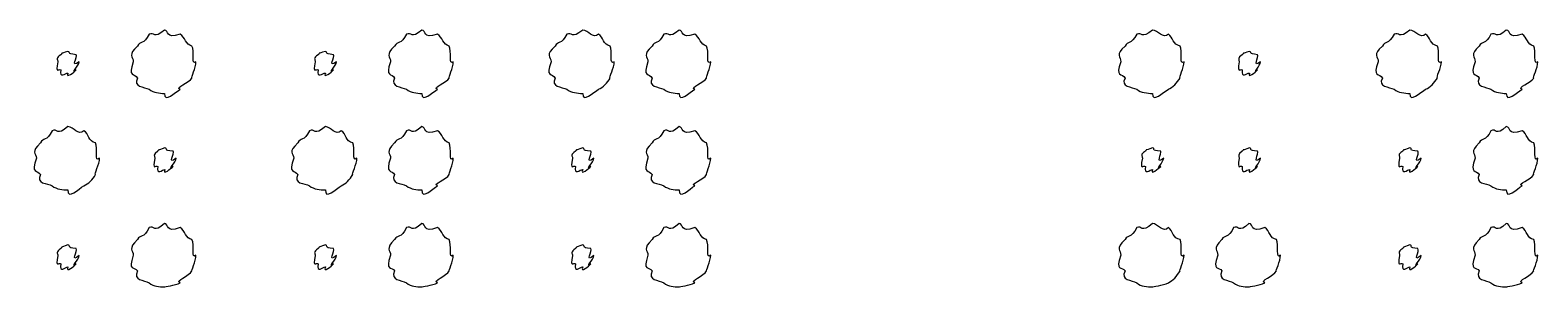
# Model space of a CAD drawing. Header units: millimetres. Extents: x -178 to -32, y 41 to 266.
# Drawn here: x -123.44 to -107.14, y 227.58 to 230.36 of the extents above; entities that cross this region are included whole.
import ezdxf

# ---------------------------------------------------------------- set-up
doc = ezdxf.new("R2010")
doc.units = ezdxf.units.MM
doc.layers.get('0').update_dxf_attribs({"linetype": 'CONTINUOUS'})

msp = doc.modelspace()

# ---------------------------------------------------------------- linework, layer by layer
at = {"color": 0}
for p, q in [((-121.992, 230.357), (-121.992, 230.357)), ((-119.21, 230.357), (-119.21, 230.357)), ((-117.469, 230.357), (-117.469, 230.357)), ((-116.427, 230.357), (-116.427, 230.357)), ((-111.308, 230.357), (-111.308, 230.357)), ((-108.526, 230.357), (-108.526, 230.357)), ((-107.484, 230.357), (-107.484, 230.357)), ((-123.034, 230.125), (-123.034, 230.125)), ((-120.251, 230.125), (-120.251, 230.125)), ((-110.261, 230.125), (-110.261, 230.125)), ((-123.034, 229.315), (-123.034, 229.315)), ((-120.251, 229.315), (-120.251, 229.315)), ((-119.21, 229.315), (-119.21, 229.315)), ((-116.427, 229.315), (-116.427, 229.315)), ((-107.484, 229.315), (-107.484, 229.315)), ((-121.986, 229.084), (-121.986, 229.084)), ((-117.469, 229.084), (-117.469, 229.084)), ((-111.308, 229.084), (-111.308, 229.084)), ((-110.261, 229.084), (-110.261, 229.084)), ((-108.526, 229.084), (-108.526, 229.084)), ((-121.992, 228.268), (-121.992, 228.268)), ((-119.21, 228.268), (-119.21, 228.268)), ((-116.427, 228.268), (-116.427, 228.268)), ((-111.308, 228.268), (-111.308, 228.268)), ((-110.266, 228.268), (-110.266, 228.268)), ((-107.484, 228.268), (-107.484, 228.268)), ((-123.034, 228.036), (-123.034, 228.036)), ((-120.251, 228.036), (-120.251, 228.036)), ((-117.469, 228.036), (-117.469, 228.036)), ((-108.526, 228.036), (-108.526, 228.036))]:
    msp.add_line(p, q, dxfattribs=at)
for points in [[(-121.992, 230.357), (-122.105, 230.255), (-122.102, 230.342), (-122.157, 230.313)], [(-121.821, 230.313), (-121.992, 230.255), (-121.932, 230.357), (-121.992, 230.357)], [(-119.21, 230.357), (-119.322, 230.255), (-119.32, 230.342), (-119.375, 230.313)], [(-119.039, 230.313), (-119.21, 230.255), (-119.15, 230.357), (-119.21, 230.357)], [(-117.469, 230.357), (-117.592, 230.255), (-117.585, 230.342), (-117.64, 230.313)], [(-117.298, 230.313), (-117.356, 230.255), (-117.41, 230.357), (-117.469, 230.357)], [(-116.427, 230.357), (-116.54, 230.255), (-116.538, 230.342), (-116.593, 230.313)], [(-116.257, 230.313), (-116.427, 230.255), (-116.368, 230.357), (-116.427, 230.357)], [(-111.308, 230.357), (-111.431, 230.255), (-111.423, 230.342), (-111.479, 230.313)], [(-111.137, 230.313), (-111.195, 230.255), (-111.248, 230.357), (-111.308, 230.357)], [(-108.526, 230.357), (-108.648, 230.255), (-108.641, 230.342), (-108.696, 230.313)], [(-108.355, 230.313), (-108.412, 230.255), (-108.466, 230.357), (-108.526, 230.357)], [(-107.484, 230.357), (-107.597, 230.255), (-107.594, 230.342), (-107.649, 230.313)], [(-107.313, 230.313), (-107.484, 230.255), (-107.424, 230.357), (-107.484, 230.357)], [(-122.284, 230.186), (-122.391, 230.087), (-122.328, 230.073), (-122.328, 230.015)], [(-122.157, 230.313), (-122.215, 230.197), (-122.254, 230.241), (-122.284, 230.186)], [(-121.694, 230.186), (-121.763, 230.197), (-121.766, 230.283), (-121.821, 230.313)], [(-121.65, 230.015), (-121.705, 229.968), (-121.664, 230.131), (-121.694, 230.186)], [(-119.502, 230.186), (-119.609, 230.087), (-119.546, 230.073), (-119.546, 230.015)], [(-119.375, 230.313), (-119.433, 230.197), (-119.471, 230.241), (-119.502, 230.186)], [(-118.912, 230.186), (-118.981, 230.197), (-118.983, 230.283), (-119.039, 230.313)], [(-118.868, 230.015), (-118.923, 229.968), (-118.882, 230.131), (-118.912, 230.186)], [(-117.767, 230.186), (-117.878, 230.087), (-117.811, 230.073), (-117.811, 230.015)], [(-117.64, 230.313), (-117.702, 230.197), (-117.736, 230.241), (-117.767, 230.186)], [(-117.171, 230.186), (-117.25, 230.197), (-117.246, 230.283), (-117.298, 230.313)], [(-117.127, 230.015), (-117.188, 229.968), (-117.141, 230.131), (-117.171, 230.186)], [(-116.719, 230.186), (-116.827, 230.087), (-116.763, 230.073), (-116.763, 230.015)], [(-116.593, 230.313), (-116.651, 230.197), (-116.689, 230.241), (-116.719, 230.186)], [(-116.13, 230.186), (-116.199, 230.197), (-116.201, 230.283), (-116.257, 230.313)], [(-116.085, 230.015), (-116.141, 229.968), (-116.099, 230.131), (-116.13, 230.186)], [(-111.605, 230.186), (-111.717, 230.087), (-111.65, 230.073), (-111.65, 230.015)], [(-111.479, 230.313), (-111.541, 230.197), (-111.575, 230.241), (-111.605, 230.186)], [(-111.01, 230.186), (-111.089, 230.197), (-111.084, 230.283), (-111.137, 230.313)], [(-110.966, 230.015), (-111.027, 229.968), (-110.98, 230.131), (-111.01, 230.186)], [(-108.823, 230.186), (-108.935, 230.087), (-108.867, 230.073), (-108.867, 230.015)], [(-108.696, 230.313), (-108.759, 230.197), (-108.793, 230.241), (-108.823, 230.186)], [(-108.228, 230.186), (-108.306, 230.197), (-108.302, 230.283), (-108.355, 230.313)], [(-108.184, 230.015), (-108.245, 229.968), (-108.198, 230.131), (-108.228, 230.186)], [(-107.776, 230.186), (-107.883, 230.087), (-107.82, 230.073), (-107.82, 230.015)], [(-107.649, 230.313), (-107.707, 230.197), (-107.746, 230.241), (-107.776, 230.186)], [(-107.186, 230.186), (-107.255, 230.197), (-107.258, 230.283), (-107.313, 230.313)], [(-107.142, 230.015), (-107.197, 229.968), (-107.156, 230.131), (-107.186, 230.186)], [(-123.111, 230.092), (-123.171, 230.057), (-123.144, 230.044), (-123.144, 230.015)], [(-123.144, 230.015), (-123.171, 229.873), (-123.133, 229.949), (-123.111, 229.927)], [(-123.034, 230.125), (-123.127, 230.101), (-123.089, 230.114), (-123.111, 230.092)], [(-122.946, 230.092), (-123.061, 230.101), (-122.996, 230.125), (-123.034, 230.125)], [(-122.912, 230.015), (-123.017, 229.939), (-122.923, 230.07), (-122.946, 230.092)], [(-122.946, 229.927), (-123.017, 229.873), (-122.912, 229.978), (-122.912, 230.015)], [(-122.328, 230.015), (-122.391, 229.847), (-122.313, 229.894), (-122.284, 229.839)], [(-121.694, 229.839), (-121.705, 229.847), (-121.65, 229.952), (-121.65, 230.015)], [(-120.329, 230.092), (-120.389, 230.057), (-120.361, 230.044), (-120.361, 230.015)], [(-120.361, 230.015), (-120.389, 229.873), (-120.35, 229.949), (-120.329, 229.927)], [(-120.251, 230.125), (-120.345, 230.101), (-120.306, 230.114), (-120.329, 230.092)], [(-120.163, 230.092), (-120.279, 230.101), (-120.214, 230.125), (-120.251, 230.125)], [(-120.13, 230.015), (-120.235, 229.939), (-120.141, 230.07), (-120.163, 230.092)], [(-120.163, 229.927), (-120.235, 229.873), (-120.13, 229.978), (-120.13, 230.015)], [(-119.546, 230.015), (-119.609, 229.847), (-119.531, 229.894), (-119.502, 229.839)], [(-118.912, 229.839), (-118.923, 229.847), (-118.868, 229.952), (-118.868, 230.015)], [(-117.811, 230.015), (-117.878, 229.847), (-117.796, 229.894), (-117.767, 229.839)], [(-117.171, 229.839), (-117.188, 229.847), (-117.127, 229.952), (-117.127, 230.015)], [(-116.763, 230.015), (-116.827, 229.847), (-116.748, 229.894), (-116.719, 229.839)], [(-116.13, 229.839), (-116.141, 229.847), (-116.085, 229.952), (-116.085, 230.015)], [(-111.65, 230.015), (-111.717, 229.847), (-111.634, 229.894), (-111.605, 229.839)], [(-111.01, 229.839), (-111.027, 229.847), (-110.966, 229.952), (-110.966, 230.015)], [(-110.338, 230.092), (-110.394, 230.057), (-110.371, 230.044), (-110.371, 230.015)], [(-110.371, 230.015), (-110.394, 229.873), (-110.36, 229.949), (-110.338, 229.927)], [(-110.261, 230.125), (-110.35, 230.101), (-110.316, 230.114), (-110.338, 230.092)], [(-110.172, 230.092), (-110.284, 230.101), (-110.223, 230.125), (-110.261, 230.125)], [(-110.139, 230.015), (-110.24, 229.939), (-110.15, 230.07), (-110.172, 230.092)], [(-110.172, 229.927), (-110.24, 229.873), (-110.139, 229.978), (-110.139, 230.015)], [(-108.867, 230.015), (-108.935, 229.847), (-108.852, 229.894), (-108.823, 229.839)], [(-108.228, 229.839), (-108.245, 229.847), (-108.184, 229.952), (-108.184, 230.015)], [(-107.82, 230.015), (-107.883, 229.847), (-107.805, 229.894), (-107.776, 229.839)], [(-107.186, 229.839), (-107.197, 229.847), (-107.142, 229.952), (-107.142, 230.015)], [(-123.111, 229.927), (-123.127, 229.829), (-123.063, 229.894), (-123.034, 229.894)], [(-123.034, 229.894), (-123.061, 229.829), (-122.967, 229.905), (-122.946, 229.927)], [(-120.329, 229.927), (-120.345, 229.829), (-120.28, 229.894), (-120.251, 229.894)], [(-120.251, 229.894), (-120.279, 229.829), (-120.185, 229.905), (-120.163, 229.927)], [(-110.338, 229.927), (-110.35, 229.829), (-110.29, 229.894), (-110.261, 229.894)], [(-110.261, 229.894), (-110.284, 229.829), (-110.194, 229.905), (-110.172, 229.927)], [(-122.284, 229.839), (-122.333, 229.741), (-122.212, 229.747), (-122.157, 229.718)], [(-122.157, 229.718), (-122.105, 229.682), (-122.047, 229.674), (-121.992, 229.674)], [(-121.992, 229.674), (-121.992, 229.564), (-121.876, 229.687), (-121.821, 229.718)], [(-121.821, 229.718), (-121.882, 229.741), (-121.723, 229.786), (-121.694, 229.839)], [(-119.502, 229.839), (-119.551, 229.741), (-119.43, 229.747), (-119.375, 229.718)], [(-119.375, 229.718), (-119.322, 229.682), (-119.265, 229.674), (-119.21, 229.674)], [(-119.21, 229.674), (-119.21, 229.564), (-119.094, 229.687), (-119.039, 229.718)], [(-119.039, 229.718), (-119.099, 229.741), (-118.941, 229.786), (-118.912, 229.839)], [(-117.767, 229.839), (-117.819, 229.741), (-117.695, 229.747), (-117.64, 229.718)], [(-117.64, 229.718), (-117.592, 229.682), (-117.527, 229.674), (-117.469, 229.674)], [(-117.469, 229.674), (-117.475, 229.564), (-117.353, 229.687), (-117.298, 229.718)], [(-117.298, 229.718), (-117.25, 229.741), (-117.204, 229.786), (-117.171, 229.839)], [(-116.719, 229.839), (-116.769, 229.741), (-116.648, 229.747), (-116.593, 229.718)], [(-116.593, 229.718), (-116.54, 229.682), (-116.482, 229.674), (-116.427, 229.674)], [(-116.427, 229.674), (-116.427, 229.564), (-116.312, 229.687), (-116.257, 229.718)], [(-116.257, 229.718), (-116.317, 229.741), (-116.158, 229.786), (-116.13, 229.839)], [(-111.605, 229.839), (-111.658, 229.741), (-111.534, 229.747), (-111.479, 229.718)], [(-111.479, 229.718), (-111.431, 229.682), (-111.366, 229.674), (-111.308, 229.674)], [(-111.308, 229.674), (-111.313, 229.564), (-111.192, 229.687), (-111.137, 229.718)], [(-111.137, 229.718), (-111.089, 229.741), (-111.043, 229.786), (-111.01, 229.839)], [(-108.823, 229.839), (-108.876, 229.741), (-108.752, 229.747), (-108.696, 229.718)], [(-108.696, 229.718), (-108.648, 229.682), (-108.584, 229.674), (-108.526, 229.674)], [(-108.526, 229.674), (-108.531, 229.564), (-108.41, 229.687), (-108.355, 229.718)], [(-108.355, 229.718), (-108.306, 229.741), (-108.261, 229.786), (-108.228, 229.839)], [(-107.776, 229.839), (-107.825, 229.741), (-107.704, 229.747), (-107.649, 229.718)], [(-107.649, 229.718), (-107.597, 229.682), (-107.539, 229.674), (-107.484, 229.674)], [(-107.484, 229.674), (-107.484, 229.564), (-107.368, 229.687), (-107.313, 229.718)], [(-107.313, 229.718), (-107.374, 229.741), (-107.215, 229.786), (-107.186, 229.839)], [(-123.204, 229.271), (-123.267, 229.15), (-123.301, 229.197), (-123.331, 229.139)], [(-123.034, 229.315), (-123.156, 229.208), (-123.149, 229.3), (-123.204, 229.271)], [(-122.863, 229.271), (-122.92, 229.208), (-122.974, 229.315), (-123.034, 229.315)], [(-122.736, 229.139), (-122.814, 229.15), (-122.81, 229.241), (-122.863, 229.271)], [(-120.422, 229.271), (-120.484, 229.15), (-120.519, 229.197), (-120.549, 229.139)], [(-120.251, 229.315), (-120.374, 229.208), (-120.367, 229.3), (-120.422, 229.271)], [(-120.08, 229.271), (-120.138, 229.208), (-120.192, 229.315), (-120.251, 229.315)], [(-119.954, 229.139), (-120.032, 229.15), (-120.028, 229.241), (-120.08, 229.271)], [(-119.375, 229.271), (-119.433, 229.15), (-119.471, 229.197), (-119.502, 229.139)], [(-119.21, 229.315), (-119.322, 229.208), (-119.32, 229.3), (-119.375, 229.271)], [(-119.039, 229.271), (-119.21, 229.208), (-119.15, 229.315), (-119.21, 229.315)], [(-118.912, 229.139), (-118.981, 229.15), (-118.983, 229.241), (-119.039, 229.271)], [(-116.593, 229.271), (-116.651, 229.15), (-116.689, 229.197), (-116.719, 229.139)], [(-116.427, 229.315), (-116.54, 229.208), (-116.538, 229.3), (-116.593, 229.271)], [(-116.257, 229.271), (-116.427, 229.208), (-116.368, 229.315), (-116.427, 229.315)], [(-116.13, 229.139), (-116.199, 229.15), (-116.201, 229.241), (-116.257, 229.271)], [(-107.649, 229.271), (-107.707, 229.15), (-107.746, 229.197), (-107.776, 229.139)], [(-107.484, 229.315), (-107.597, 229.208), (-107.594, 229.3), (-107.649, 229.271)], [(-107.313, 229.271), (-107.484, 229.208), (-107.424, 229.315), (-107.484, 229.315)], [(-107.186, 229.139), (-107.255, 229.15), (-107.258, 229.241), (-107.313, 229.271)], [(-123.331, 229.139), (-123.443, 229.035), (-123.375, 229.029), (-123.375, 228.974)], [(-122.692, 228.974), (-122.753, 228.918), (-122.706, 229.084), (-122.736, 229.139)], [(-122.064, 229.05), (-122.12, 229.009), (-122.096, 229.003), (-122.096, 228.974)], [(-121.986, 229.084), (-122.076, 229.053), (-122.041, 229.073), (-122.064, 229.05)], [(-121.898, 229.05), (-122.01, 229.053), (-121.949, 229.084), (-121.986, 229.084)], [(-121.865, 228.974), (-121.966, 228.892), (-121.876, 229.029), (-121.898, 229.05)], [(-120.549, 229.139), (-120.661, 229.035), (-120.593, 229.029), (-120.593, 228.974)], [(-119.91, 228.974), (-119.97, 228.918), (-119.923, 229.084), (-119.954, 229.139)], [(-119.502, 229.139), (-119.609, 229.035), (-119.546, 229.029), (-119.546, 228.974)], [(-118.868, 228.974), (-118.923, 228.918), (-118.882, 229.084), (-118.912, 229.139)], [(-117.546, 229.05), (-117.607, 229.009), (-117.579, 229.003), (-117.579, 228.974)], [(-117.469, 229.084), (-117.563, 229.053), (-117.524, 229.073), (-117.546, 229.05)], [(-117.381, 229.05), (-117.497, 229.053), (-117.432, 229.084), (-117.469, 229.084)], [(-117.348, 228.974), (-117.452, 228.892), (-117.359, 229.029), (-117.381, 229.05)], [(-116.719, 229.139), (-116.827, 229.035), (-116.763, 229.029), (-116.763, 228.974)], [(-116.085, 228.974), (-116.141, 228.918), (-116.099, 229.084), (-116.13, 229.139)], [(-111.385, 229.05), (-111.446, 229.009), (-111.418, 229.003), (-111.418, 228.974)], [(-111.308, 229.084), (-111.402, 229.053), (-111.363, 229.073), (-111.385, 229.05)], [(-111.22, 229.05), (-111.335, 229.053), (-111.271, 229.084), (-111.308, 229.084)], [(-111.187, 228.974), (-111.291, 228.892), (-111.198, 229.029), (-111.22, 229.05)], [(-110.338, 229.05), (-110.394, 229.009), (-110.371, 229.003), (-110.371, 228.974)], [(-110.261, 229.084), (-110.35, 229.053), (-110.316, 229.073), (-110.338, 229.05)], [(-110.172, 229.05), (-110.284, 229.053), (-110.223, 229.084), (-110.261, 229.084)], [(-110.139, 228.974), (-110.24, 228.892), (-110.15, 229.029), (-110.172, 229.05)], [(-108.603, 229.05), (-108.663, 229.009), (-108.636, 229.003), (-108.636, 228.974)], [(-108.526, 229.084), (-108.619, 229.053), (-108.581, 229.073), (-108.603, 229.05)], [(-108.438, 229.05), (-108.553, 229.053), (-108.488, 229.084), (-108.526, 229.084)], [(-108.404, 228.974), (-108.509, 228.892), (-108.415, 229.029), (-108.438, 229.05)], [(-107.776, 229.139), (-107.883, 229.035), (-107.82, 229.029), (-107.82, 228.974)], [(-107.142, 228.974), (-107.197, 228.918), (-107.156, 229.084), (-107.186, 229.139)], [(-123.375, 228.974), (-123.443, 228.8), (-123.36, 228.852), (-123.331, 228.797)], [(-122.736, 228.797), (-122.753, 228.8), (-122.692, 228.91), (-122.692, 228.974)], [(-122.096, 228.974), (-122.12, 228.826), (-122.085, 228.907), (-122.064, 228.885)], [(-122.064, 228.885), (-122.076, 228.782), (-122.015, 228.852), (-121.986, 228.852)], [(-121.986, 228.852), (-122.01, 228.782), (-121.92, 228.863), (-121.898, 228.885)], [(-121.898, 228.885), (-121.966, 228.826), (-121.865, 228.936), (-121.865, 228.974)], [(-120.593, 228.974), (-120.661, 228.8), (-120.578, 228.852), (-120.549, 228.797)], [(-119.954, 228.797), (-119.97, 228.8), (-119.91, 228.91), (-119.91, 228.974)], [(-119.546, 228.974), (-119.609, 228.8), (-119.531, 228.852), (-119.502, 228.797)], [(-118.912, 228.797), (-118.923, 228.8), (-118.868, 228.91), (-118.868, 228.974)], [(-117.579, 228.974), (-117.607, 228.826), (-117.568, 228.907), (-117.546, 228.885)], [(-117.546, 228.885), (-117.563, 228.782), (-117.498, 228.852), (-117.469, 228.852)], [(-117.469, 228.852), (-117.497, 228.782), (-117.403, 228.863), (-117.381, 228.885)], [(-117.381, 228.885), (-117.452, 228.826), (-117.348, 228.936), (-117.348, 228.974)], [(-116.763, 228.974), (-116.827, 228.8), (-116.748, 228.852), (-116.719, 228.797)], [(-116.13, 228.797), (-116.141, 228.8), (-116.085, 228.91), (-116.085, 228.974)], [(-111.418, 228.974), (-111.446, 228.826), (-111.407, 228.907), (-111.385, 228.885)], [(-111.385, 228.885), (-111.402, 228.782), (-111.337, 228.852), (-111.308, 228.852)], [(-111.308, 228.852), (-111.335, 228.782), (-111.242, 228.863), (-111.22, 228.885)], [(-111.22, 228.885), (-111.291, 228.826), (-111.187, 228.936), (-111.187, 228.974)], [(-110.371, 228.974), (-110.394, 228.826), (-110.36, 228.907), (-110.338, 228.885)], [(-110.338, 228.885), (-110.35, 228.782), (-110.29, 228.852), (-110.261, 228.852)], [(-110.261, 228.852), (-110.284, 228.782), (-110.194, 228.863), (-110.172, 228.885)], [(-110.172, 228.885), (-110.24, 228.826), (-110.139, 228.936), (-110.139, 228.974)], [(-108.636, 228.974), (-108.663, 228.826), (-108.625, 228.907), (-108.603, 228.885)], [(-108.603, 228.885), (-108.619, 228.782), (-108.555, 228.852), (-108.526, 228.852)], [(-108.526, 228.852), (-108.553, 228.782), (-108.459, 228.863), (-108.438, 228.885)], [(-108.438, 228.885), (-108.509, 228.826), (-108.404, 228.936), (-108.404, 228.974)], [(-107.82, 228.974), (-107.883, 228.8), (-107.805, 228.852), (-107.776, 228.797)], [(-107.186, 228.797), (-107.197, 228.8), (-107.142, 228.91), (-107.142, 228.974)], [(-123.331, 228.797), (-123.384, 228.694), (-123.259, 228.705), (-123.204, 228.676)], [(-122.863, 228.676), (-122.814, 228.694), (-122.769, 228.745), (-122.736, 228.797)], [(-120.549, 228.797), (-120.601, 228.694), (-120.477, 228.705), (-120.422, 228.676)], [(-120.08, 228.676), (-120.032, 228.694), (-119.987, 228.745), (-119.954, 228.797)], [(-119.502, 228.797), (-119.551, 228.694), (-119.43, 228.705), (-119.375, 228.676)], [(-119.039, 228.676), (-119.099, 228.694), (-118.941, 228.745), (-118.912, 228.797)], [(-116.719, 228.797), (-116.769, 228.694), (-116.648, 228.705), (-116.593, 228.676)], [(-116.257, 228.676), (-116.317, 228.694), (-116.158, 228.745), (-116.13, 228.797)], [(-107.776, 228.797), (-107.825, 228.694), (-107.704, 228.705), (-107.649, 228.676)], [(-107.313, 228.676), (-107.374, 228.694), (-107.215, 228.745), (-107.186, 228.797)], [(-123.204, 228.676), (-123.156, 228.635), (-123.092, 228.632), (-123.034, 228.632)], [(-123.034, 228.632), (-123.039, 228.517), (-122.918, 228.646), (-122.863, 228.676)], [(-120.422, 228.676), (-120.374, 228.635), (-120.309, 228.632), (-120.251, 228.632)], [(-120.251, 228.632), (-120.257, 228.517), (-120.136, 228.646), (-120.08, 228.676)], [(-119.375, 228.676), (-119.322, 228.635), (-119.265, 228.632), (-119.21, 228.632)], [(-119.21, 228.632), (-119.21, 228.517), (-119.094, 228.646), (-119.039, 228.676)], [(-116.593, 228.676), (-116.54, 228.635), (-116.482, 228.632), (-116.427, 228.632)], [(-116.427, 228.632), (-116.427, 228.517), (-116.312, 228.646), (-116.257, 228.676)], [(-107.649, 228.676), (-107.597, 228.635), (-107.539, 228.632), (-107.484, 228.632)], [(-107.484, 228.632), (-107.484, 228.517), (-107.368, 228.646), (-107.313, 228.676)], [(-122.157, 228.224), (-122.215, 228.098), (-122.254, 228.152), (-122.284, 228.097)], [(-121.992, 228.268), (-122.105, 228.158), (-122.102, 228.253), (-122.157, 228.224)], [(-121.821, 228.224), (-121.992, 228.158), (-121.932, 228.268), (-121.992, 228.268)], [(-121.694, 228.097), (-121.763, 228.098), (-121.766, 228.194), (-121.821, 228.224)], [(-119.375, 228.224), (-119.433, 228.098), (-119.471, 228.152), (-119.502, 228.097)], [(-119.21, 228.268), (-119.322, 228.158), (-119.32, 228.253), (-119.375, 228.224)], [(-119.039, 228.224), (-119.21, 228.158), (-119.15, 228.268), (-119.21, 228.268)], [(-118.912, 228.097), (-118.981, 228.098), (-118.983, 228.194), (-119.039, 228.224)], [(-116.593, 228.224), (-116.651, 228.098), (-116.689, 228.152), (-116.719, 228.097)], [(-116.427, 228.268), (-116.54, 228.158), (-116.538, 228.253), (-116.593, 228.224)], [(-116.257, 228.224), (-116.427, 228.158), (-116.368, 228.268), (-116.427, 228.268)], [(-116.13, 228.097), (-116.199, 228.098), (-116.201, 228.194), (-116.257, 228.224)], [(-111.479, 228.224), (-111.541, 228.098), (-111.575, 228.152), (-111.605, 228.097)], [(-111.308, 228.268), (-111.431, 228.158), (-111.423, 228.253), (-111.479, 228.224)], [(-111.137, 228.224), (-111.195, 228.158), (-111.248, 228.268), (-111.308, 228.268)], [(-111.01, 228.097), (-111.089, 228.098), (-111.084, 228.194), (-111.137, 228.224)], [(-110.431, 228.224), (-110.489, 228.098), (-110.528, 228.152), (-110.558, 228.097)], [(-110.266, 228.268), (-110.379, 228.158), (-110.376, 228.253), (-110.431, 228.224)], [(-110.095, 228.224), (-110.266, 228.158), (-110.207, 228.268), (-110.266, 228.268)], [(-109.968, 228.097), (-110.037, 228.098), (-110.04, 228.194), (-110.095, 228.224)], [(-107.649, 228.224), (-107.707, 228.098), (-107.746, 228.152), (-107.776, 228.097)], [(-107.484, 228.268), (-107.597, 228.158), (-107.594, 228.253), (-107.649, 228.224)], [(-107.313, 228.224), (-107.484, 228.158), (-107.424, 228.268), (-107.484, 228.268)], [(-107.186, 228.097), (-107.255, 228.098), (-107.258, 228.194), (-107.313, 228.224)], [(-122.284, 228.097), (-122.391, 227.988), (-122.328, 227.984), (-122.328, 227.926)], [(-121.65, 227.926), (-121.705, 227.871), (-121.664, 228.042), (-121.694, 228.097)], [(-119.502, 228.097), (-119.609, 227.988), (-119.546, 227.984), (-119.546, 227.926)], [(-118.868, 227.926), (-118.923, 227.871), (-118.882, 228.042), (-118.912, 228.097)], [(-116.719, 228.097), (-116.827, 227.988), (-116.763, 227.984), (-116.763, 227.926)], [(-116.085, 227.926), (-116.141, 227.871), (-116.099, 228.042), (-116.13, 228.097)], [(-111.605, 228.097), (-111.717, 227.988), (-111.65, 227.984), (-111.65, 227.926)], [(-110.966, 227.926), (-111.027, 227.871), (-110.98, 228.042), (-111.01, 228.097)], [(-110.558, 228.097), (-110.666, 227.988), (-110.602, 227.984), (-110.602, 227.926)], [(-109.924, 227.926), (-109.98, 227.871), (-109.938, 228.042), (-109.968, 228.097)], [(-107.776, 228.097), (-107.883, 227.988), (-107.82, 227.984), (-107.82, 227.926)], [(-107.142, 227.926), (-107.197, 227.871), (-107.156, 228.042), (-107.186, 228.097)], [(-123.111, 227.998), (-123.171, 227.955), (-123.144, 227.949), (-123.144, 227.921)], [(-123.144, 227.921), (-123.171, 227.774), (-123.133, 227.857), (-123.111, 227.832)], [(-123.034, 228.036), (-123.127, 228.003), (-123.089, 228.022), (-123.111, 227.998)], [(-122.946, 227.998), (-123.061, 228.003), (-122.996, 228.036), (-123.034, 228.036)], [(-122.912, 227.921), (-123.017, 227.838), (-122.923, 227.976), (-122.946, 227.998)], [(-122.946, 227.832), (-123.017, 227.774), (-122.912, 227.887), (-122.912, 227.921)], [(-122.328, 227.926), (-122.391, 227.75), (-122.313, 227.806), (-122.284, 227.755)], [(-121.694, 227.755), (-121.705, 227.75), (-121.65, 227.863), (-121.65, 227.926)], [(-120.329, 227.998), (-120.389, 227.955), (-120.361, 227.949), (-120.361, 227.921)], [(-120.361, 227.921), (-120.389, 227.774), (-120.35, 227.857), (-120.329, 227.832)], [(-120.251, 228.036), (-120.345, 228.003), (-120.306, 228.022), (-120.329, 227.998)], [(-120.163, 227.998), (-120.279, 228.003), (-120.214, 228.036), (-120.251, 228.036)], [(-120.13, 227.921), (-120.235, 227.838), (-120.141, 227.976), (-120.163, 227.998)], [(-120.163, 227.832), (-120.235, 227.774), (-120.13, 227.887), (-120.13, 227.921)], [(-119.546, 227.926), (-119.609, 227.75), (-119.531, 227.806), (-119.502, 227.755)], [(-118.912, 227.755), (-118.923, 227.75), (-118.868, 227.863), (-118.868, 227.926)], [(-117.546, 227.998), (-117.607, 227.955), (-117.579, 227.949), (-117.579, 227.921)], [(-117.579, 227.921), (-117.607, 227.774), (-117.568, 227.857), (-117.546, 227.832)], [(-117.469, 228.036), (-117.563, 228.003), (-117.524, 228.022), (-117.546, 227.998)], [(-117.381, 227.998), (-117.497, 228.003), (-117.432, 228.036), (-117.469, 228.036)], [(-117.348, 227.921), (-117.452, 227.838), (-117.359, 227.976), (-117.381, 227.998)], [(-117.381, 227.832), (-117.452, 227.774), (-117.348, 227.887), (-117.348, 227.921)], [(-116.763, 227.926), (-116.827, 227.75), (-116.748, 227.806), (-116.719, 227.755)], [(-116.13, 227.755), (-116.141, 227.75), (-116.085, 227.863), (-116.085, 227.926)], [(-111.65, 227.926), (-111.717, 227.75), (-111.634, 227.806), (-111.605, 227.755)], [(-111.01, 227.755), (-111.027, 227.75), (-110.966, 227.863), (-110.966, 227.926)], [(-110.602, 227.926), (-110.666, 227.75), (-110.587, 227.806), (-110.558, 227.755)], [(-109.968, 227.755), (-109.98, 227.75), (-109.924, 227.863), (-109.924, 227.926)], [(-108.603, 227.998), (-108.663, 227.955), (-108.636, 227.949), (-108.636, 227.921)], [(-108.636, 227.921), (-108.663, 227.774), (-108.625, 227.857), (-108.603, 227.832)], [(-108.526, 228.036), (-108.619, 228.003), (-108.581, 228.022), (-108.603, 227.998)], [(-108.438, 227.998), (-108.553, 228.003), (-108.488, 228.036), (-108.526, 228.036)], [(-108.404, 227.921), (-108.509, 227.838), (-108.415, 227.976), (-108.438, 227.998)], [(-108.438, 227.832), (-108.509, 227.774), (-108.404, 227.887), (-108.404, 227.921)], [(-107.82, 227.926), (-107.883, 227.75), (-107.805, 227.806), (-107.776, 227.755)], [(-107.186, 227.755), (-107.197, 227.75), (-107.142, 227.863), (-107.142, 227.926)], [(-123.111, 227.832), (-123.127, 227.728), (-123.063, 227.799), (-123.034, 227.799)], [(-123.034, 227.799), (-123.061, 227.728), (-122.967, 227.81), (-122.946, 227.832)], [(-122.284, 227.755), (-122.333, 227.646), (-122.212, 227.662), (-122.157, 227.628)], [(-121.821, 227.628), (-121.882, 227.646), (-121.723, 227.703), (-121.694, 227.755)], [(-120.329, 227.832), (-120.345, 227.728), (-120.28, 227.799), (-120.251, 227.799)], [(-120.251, 227.799), (-120.279, 227.728), (-120.185, 227.81), (-120.163, 227.832)], [(-119.502, 227.755), (-119.551, 227.646), (-119.43, 227.662), (-119.375, 227.628)], [(-119.039, 227.628), (-119.099, 227.646), (-118.941, 227.703), (-118.912, 227.755)], [(-117.546, 227.832), (-117.563, 227.728), (-117.498, 227.799), (-117.469, 227.799)], [(-117.469, 227.799), (-117.497, 227.728), (-117.403, 227.81), (-117.381, 227.832)], [(-116.719, 227.755), (-116.769, 227.646), (-116.648, 227.662), (-116.593, 227.628)], [(-116.257, 227.628), (-116.317, 227.646), (-116.158, 227.703), (-116.13, 227.755)], [(-111.605, 227.755), (-111.658, 227.646), (-111.534, 227.662), (-111.479, 227.628)], [(-111.137, 227.628), (-111.089, 227.646), (-111.043, 227.703), (-111.01, 227.755)], [(-110.558, 227.755), (-110.608, 227.646), (-110.486, 227.662), (-110.431, 227.628)], [(-110.095, 227.628), (-110.156, 227.646), (-109.997, 227.703), (-109.968, 227.755)], [(-108.603, 227.832), (-108.619, 227.728), (-108.555, 227.799), (-108.526, 227.799)], [(-108.526, 227.799), (-108.553, 227.728), (-108.459, 227.81), (-108.438, 227.832)], [(-107.776, 227.755), (-107.825, 227.646), (-107.704, 227.662), (-107.649, 227.628)], [(-107.313, 227.628), (-107.374, 227.646), (-107.215, 227.703), (-107.186, 227.755)], [(-122.157, 227.628), (-122.105, 227.584), (-122.047, 227.584), (-121.992, 227.584)], [(-121.992, 227.584), (-121.992, 227.584), (-121.876, 227.598), (-121.821, 227.628)], [(-119.375, 227.628), (-119.322, 227.584), (-119.265, 227.584), (-119.21, 227.584)], [(-119.21, 227.584), (-119.21, 227.584), (-119.094, 227.598), (-119.039, 227.628)], [(-116.593, 227.628), (-116.54, 227.584), (-116.482, 227.584), (-116.427, 227.584)], [(-116.427, 227.584), (-116.427, 227.584), (-116.312, 227.598), (-116.257, 227.628)], [(-111.479, 227.628), (-111.431, 227.584), (-111.366, 227.584), (-111.308, 227.584)], [(-111.308, 227.584), (-111.313, 227.584), (-111.192, 227.598), (-111.137, 227.628)], [(-110.431, 227.628), (-110.379, 227.584), (-110.321, 227.584), (-110.266, 227.584)], [(-110.266, 227.584), (-110.266, 227.584), (-110.15, 227.598), (-110.095, 227.628)], [(-107.649, 227.628), (-107.597, 227.584), (-107.539, 227.584), (-107.484, 227.584)], [(-107.484, 227.584), (-107.484, 227.584), (-107.368, 227.598), (-107.313, 227.628)]]:
    msp.add_open_spline(points, degree=3, dxfattribs=at)

doc.saveas('drawing.dxf')
